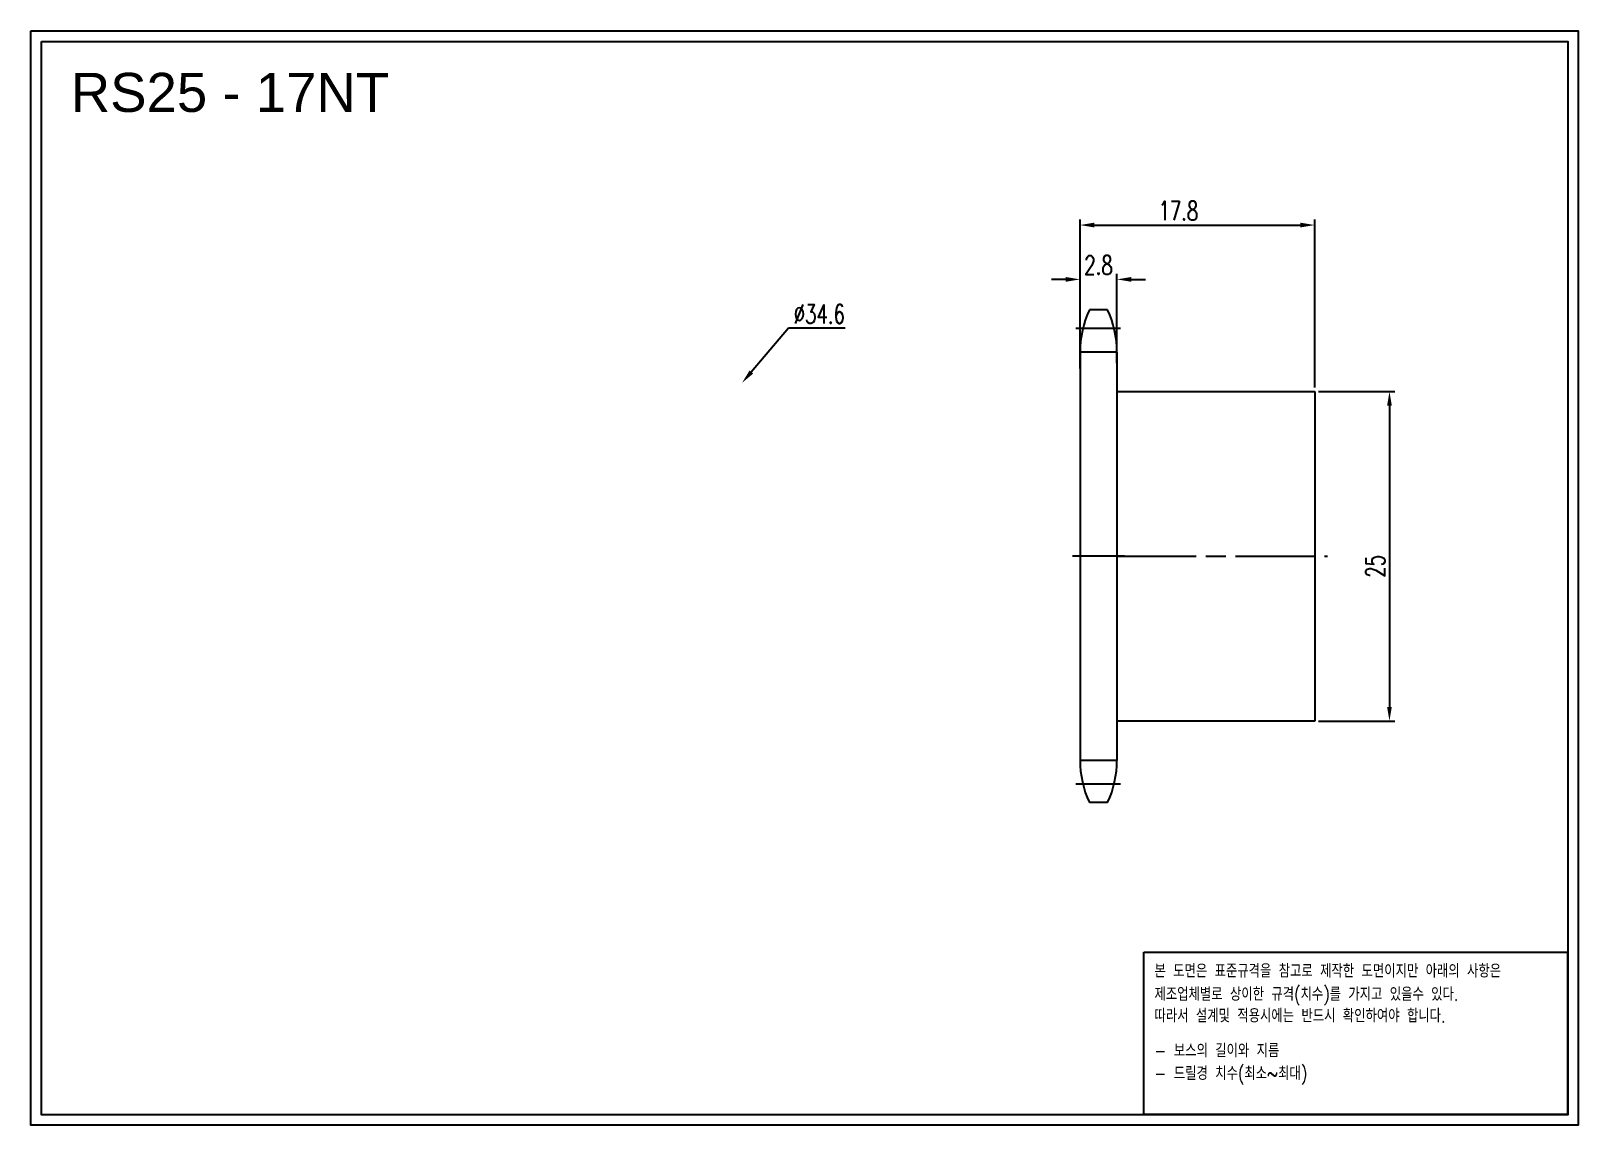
# Model space of a CAD drawing. Header units: millimetres. Extents: x -67340 to -67223, y 1089 to 1172.
import ezdxf

# ---------------------------------------------------------------- set-up
doc = ezdxf.new("R2010")
doc.units = ezdxf.units.MM
for name, pattern in [('AM_ISO02W050', [7.5, 6, -1.5]), ('AM_ISO02W050x2', [3.75, 3, -0.75]), ('AM_ISO08W050', [18, 12, -1.5, 3, -1.5]), ('AM_ISO08W050x2', [9, 6, -0.75, 1.5, -0.75])]:
    doc.linetypes.add(name, pattern=pattern)
for name, color, linetype, lineweight in [('AM_3N', 6, 'AM_ISO02W050', 25), ('AM_7', 4, 'AM_ISO08W050', 25), ('AM_7N', 4, 'AM_ISO08W050', 25)]:
    doc.layers.add(name, color=color, linetype=linetype, lineweight=lineweight)
doc.layers.add('S-DIM', color=7, linetype='Continuous')
doc.styles.add('HAN', font='ROMANS.shx', dxfattribs={"width": 0.7, "bigfont": 'whgtxt.shx'})
doc.styles.add('HSG', font='SIMPLEX.shx', dxfattribs={"width": 0.7, "bigfont": 'HSG.shx'})
doc.styles.get("Standard").update_dxf_attribs({"font": 'arial.ttf'})
doc.dimstyles.new('APP2', dxfattribs={"dimscale": 0.6, "dimtxt": 2.4, "dimasz": 1.8, "dimexe": 0.7, "dimexo": 0.5, "dimgap": 0.6, "dimtad": 1, "dimtoh": 1, "dimdec": 1, "dimrnd": 0.01, "dimzin": 9, "dimdsep": 46, "dimtxsty": 'HSG', "dimcen": 0, "dimclrd": 1, "dimclre": 1, "dimclrt": 256, "dimazin": 2, "dimtp": 1, "dimtm": 1, "dimtfac": 0.5, "dimtdec": 1, "dimtofl": 0, "dimtmove": 0, "dimatfit": 3, "dimfxl": 0, "dimtvp": 1, "dimtolj": 2, "dimlwd": -1, "dimlwe": -1, "dimarcsym": 0})

# ---------------------------------------------------------------- blocks, each defined once
blk = doc.blocks.new('tyuijfsdgj')
for p, q in [((-68014.76, 458.6), (-67999.76, 458.6)), ((-67999.76, 458.6), (-67999.76, 433.6)), ((-67999.76, 433.6), (-68014.76, 433.6))]:
    blk.add_line(p, q)
at = {"layer": 'AM_7N', "linetype": 'AM_ISO08W050x2'}
blk.add_line((-68014.76, 446.1), (-67998.78, 446.1), dxfattribs=at)
blk = doc.blocks.new('*D2')
at = {"layer": 'Defpoints', "color": 0, "transparency": 16777216}
for p in [(-67242.72, 1144.64), (-67242.72, 1119.64), (-67237.05, 1119.64)]:
    blk.add_point(p, dxfattribs=at)
at = {"layer": 'S-DIM', "color": 1, "transparency": 16777216}
for p, q in [((-67242.42, 1144.64), (-67236.63, 1144.64)), ((-67237.05, 1143.56), (-67237.05, 1120.72)), ((-67242.42, 1119.64), (-67236.63, 1119.64))]:
    blk.add_line(p, q, dxfattribs=at)
for points in [[(-67237.23, 1143.56), (-67236.87, 1143.56), (-67237.05, 1144.64)], [(-67237.23, 1120.72), (-67236.87, 1120.72), (-67237.05, 1119.64)]]:
    blk.add_solid(points, dxfattribs=at)
at = {"layer": 'S-DIM', "transparency": 16777216, "insert": (-67238.13, 1131.38), "char_height": 1.44, "attachment_point": 5, "rotation": 90, "style": 'HSG'}
blk.add_mtext('\\A2;25', dxfattribs=at)
blk = doc.blocks.new('*D3')
at = {"layer": 'Defpoints', "color": 0, "transparency": 16777216}
for p in [(-67257.72, 1153.14), (-67260.52, 1146.48), (-67257.72, 1146.48)]:
    blk.add_point(p, dxfattribs=at)
at = {"layer": 'S-DIM', "color": 1, "transparency": 16777216}
for p, q in [((-67261.6, 1153.14), (-67262.68, 1153.14)), ((-67260.52, 1146.78), (-67260.52, 1153.56)), ((-67257.72, 1146.78), (-67257.72, 1153.56)), ((-67256.64, 1153.14), (-67255.56, 1153.14))]:
    blk.add_line(p, q, dxfattribs=at)
for points in [[(-67261.6, 1153.32), (-67261.6, 1152.96), (-67260.52, 1153.14)], [(-67256.64, 1153.32), (-67256.64, 1152.96), (-67257.72, 1153.14)]]:
    blk.add_solid(points, dxfattribs=at)
at = {"layer": 'S-DIM', "transparency": 16777216, "insert": (-67259.12, 1154.22), "char_height": 1.44, "attachment_point": 5, "style": 'HSG'}
blk.add_mtext('\\A2;2.8', dxfattribs=at)
blk = doc.blocks.new('*D4')
at = {"layer": 'Defpoints', "color": 0, "transparency": 16777216}
for p in [(-67242.72, 1157.26), (-67260.52, 1146.07), (-67242.72, 1144.64)]:
    blk.add_point(p, dxfattribs=at)
at = {"layer": 'S-DIM', "color": 1, "transparency": 16777216}
for p, q in [((-67260.52, 1146.37), (-67260.52, 1157.68)), ((-67259.44, 1157.26), (-67243.8, 1157.26)), ((-67242.72, 1144.94), (-67242.72, 1157.68))]:
    blk.add_line(p, q, dxfattribs=at)
for points in [[(-67259.44, 1157.44), (-67259.44, 1157.08), (-67260.52, 1157.26)], [(-67243.8, 1157.44), (-67243.8, 1157.08), (-67242.72, 1157.26)]]:
    blk.add_solid(points, dxfattribs=at)
at = {"layer": 'S-DIM', "transparency": 16777216, "insert": (-67253.06, 1158.34), "char_height": 1.44, "attachment_point": 5, "style": 'HSG'}
blk.add_mtext('\\A2;17.8', dxfattribs=at)
blk = doc.blocks.new('*D5')
at = {"layer": 'Defpoints', "color": 0, "transparency": 16777216}
for p in [(-67286.16, 1145.29), (-67308.57, 1118.99)]:
    blk.add_point(p, dxfattribs=at)
at = {"layer": 'S-DIM', "color": 1, "transparency": 16777216}
for p, q in [((-67282.63, 1149.43), (-67285.46, 1146.11)), ((-67278.33, 1149.43), (-67282.63, 1149.43))]:
    blk.add_line(p, q, dxfattribs=at)
blk.add_solid([(-67285.59, 1146.23), (-67285.32, 1145.99), (-67286.16, 1145.29)], dxfattribs=at)
at = {"layer": 'S-DIM', "transparency": 16777216, "insert": (-67280.3, 1150.51), "char_height": 1.44, "attachment_point": 5, "style": 'HSG'}
blk.add_mtext('\\A2;∅34.6', dxfattribs=at)
blk = doc.blocks.new('notice1')
at = {"color": 4}
blk.add_lwpolyline([(-22142.12, 1735.9), (-22053.8, 1735.9), (-22053.8, 1702.07), (-22142.12, 1702.07)], close=True, dxfattribs=at)
at = {"color": 4, "style": 'HAN', "width": 0.8}
for s, p in [('본 도면은 표준규격을 참고로 제작한 도면이지만 아래의 사항은', (-22139.9, 1730.62)), ('제조업체별로 상이한 규격(치수)를 가지고 있을수 있다.', (-22139.9, 1725.78)), ('따라서 설계및 적용시에는 반드시 확인하여야 합니다.', (-22139.9, 1721.28)), ('- 보스의 길이와 지름', (-22139.9, 1714.03)), ('- 드릴경 치수(최소~최대)', (-22139.9, 1709.27))]:
    blk.add_text(s, height=2.7949, dxfattribs=at).set_placement(p)

msp = doc.modelspace()

# ---------------------------------------------------------------- linework, layer by layer
for p, q in [((-67258.43, 1150.82), (-67259.81, 1150.82)), ((-67260.52, 1147.62), (-67260.52, 1116.66)), ((-67257.72, 1147.62), (-67257.72, 1116.66)), ((-67258.43, 1113.46), (-67259.81, 1113.46))]:
    msp.add_line(p, q)
for points in [[(-67340.1, 1171.98), (-67222.74, 1171.98), (-67222.74, 1089), (-67340.1, 1089)], [(-67339.31, 1171.19), (-67223.53, 1171.19), (-67223.53, 1089.79), (-67339.31, 1089.79)]]:
    msp.add_lwpolyline(points, close=True)
for centre, start, end in [((-67252.92, 1147.62), 155.0989, 180), ((-67265.32, 1147.62), 0, 24.9011), ((-67252.92, 1116.66), 180, 204.9011), ((-67265.32, 1116.66), 335.0989, 0)]:
    msp.add_arc(centre, 7.6, start, end)
at = {"layer": 'AM_3N', "linetype": 'AM_ISO02W050x2'}
for p, q in [((-67257.72, 1147.62), (-67260.52, 1147.62)), ((-67257.72, 1116.66), (-67260.52, 1116.66))]:
    msp.add_line(p, q, dxfattribs=at)
at = {"layer": 'AM_7', "linetype": 'AM_ISO08W050x2'}
for p, q in [((-67257.45, 1149.42), (-67260.83, 1149.42)), ((-67257.14, 1132.14), (-67261.1, 1132.14)), ((-67257.45, 1114.86), (-67260.83, 1114.86))]:
    msp.add_line(p, q, dxfattribs=at)

# ---------------------------------------------------------------- block references
msp.add_blockref('tyuijfsdgj', (757.04, 686.04))
at = {"xscale": 0.364, "yscale": 0.364, "zscale": 0.364}
msp.add_blockref('notice1', (-59195.95, 470.24), dxfattribs=at)

# ---------------------------------------------------------------- texts
msp.add_text('RS25 - 17NT', height=2.9635).set_placement((-67337.08, 1165.84))

# ---------------------------------------------------------------- dimensions: what is measured, and where the dimension line sits
at = {"layer": 'S-DIM'}
for base, p1, p2, picture, middle in [((-67242.72, 1157.26), (-67260.52, 1146.07), (-67242.72, 1144.64), '*D4', (-67253.06, 1157.26)), ((-67257.72, 1153.14), (-67260.52, 1146.48), (-67257.72, 1146.48), '*D3', (-67259.12, 1153.14))]:
    dim = msp.add_linear_dim(base=base, p1=p1, p2=p2, dimstyle='APP2', dxfattribs=at)
    dim.commit()
    dim.dimension.update_dxf_attribs({"geometry": picture, "text_midpoint": middle, "dimtype": 128})
dim = msp.add_diameter_dim_2p(p1=(-67308.57, 1118.99), p2=(-67286.16, 1145.29), dimstyle='APP2', dxfattribs=at)
dim.commit()
dim.dimension.update_dxf_attribs({"geometry": '*D5', "text_midpoint": (-67280.3, 1149.43), "dimtype": 131})
dim = msp.add_linear_dim(base=(-67237.05, 1119.64), p1=(-67242.72, 1144.64), p2=(-67242.72, 1119.64), angle=90, dimstyle='APP2', dxfattribs=at)
dim.commit()
dim.dimension.update_dxf_attribs({"geometry": '*D2', "text_midpoint": (-67237.05, 1131.38), "dimtype": 128})

doc.saveas('drawing.dxf')
